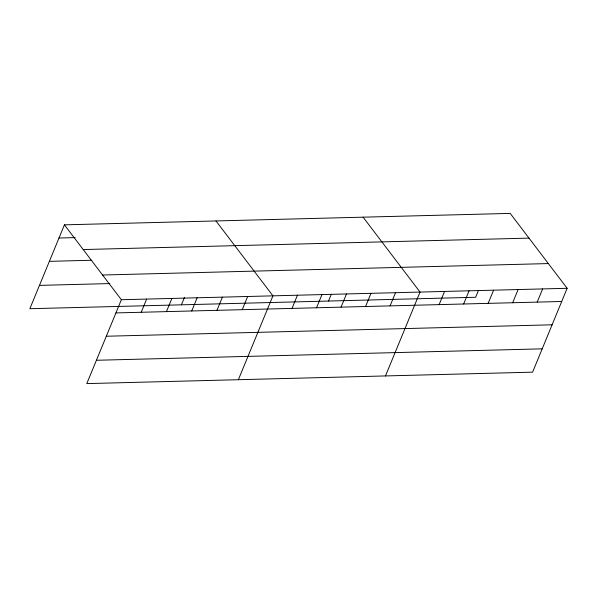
<?xml version="1.0" encoding="UTF-8"?>
<svg xmlns="http://www.w3.org/2000/svg" width="597" height="597" viewBox="0 0 597 597"><rect width="100%" height="100%" fill="white"/><g stroke="black" fill="none" stroke-linecap="round" stroke-linejoin="round"><path stroke-width="0.9" d="M64.416 224.838L121.363 299.731L86.796 383.602L532.584 372.162L567.15 288.291L510.204 213.398L64.416 224.838L29.85 308.709L475.637 297.269L478.384 290.605M141.19 312.268L146.631 299.082M166.451 311.619L171.891 298.433M181.413 304.821L184.51 297.321M191.712 310.97L197.152 297.784M216.98 310.321L222.412 297.142M242.24 309.671L247.673 296.493M238.36 379.714L272.933 295.843L215.987 220.95M292.015 308.395L297.448 295.216M316.537 307.768L321.97 294.582M328.522 301.045L331.275 294.381M341.051 307.142L346.484 293.955M365.573 306.507L371.006 293.328M390.087 305.88L395.52 292.694M385.475 375.938L420.042 292.067L363.095 217.174M439.123 304.627L444.556 291.44M463.645 303.992L469.078 290.814M488.159 303.366L493.592 290.179M512.681 302.739L518.114 289.552M537.196 302.104L542.628 288.926M58.984 238.016L75.222 237.599M83.214 249.553L528.994 238.113M49.372 261.344L91.774 260.255M102.572 275.016L548.359 263.575M39.462 285.381L109.833 283.575M121.363 299.731L567.15 288.291M115.93 312.918L561.717 301.478M106.318 336.238L552.098 324.805M96.408 360.275L542.195 348.842"/></g></svg>
